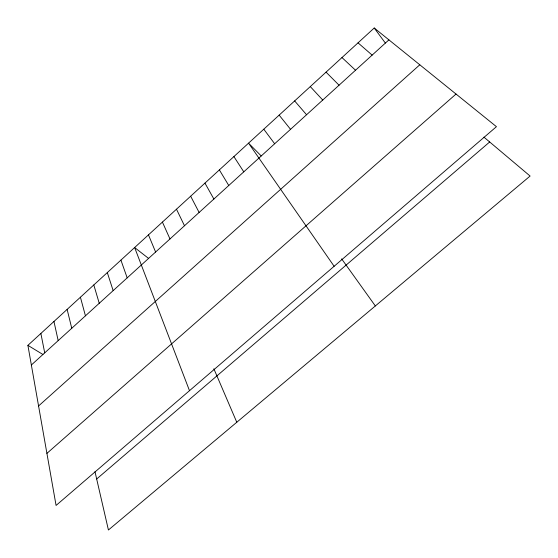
<?xml version="1.0" encoding="UTF-8"?>
<svg xmlns="http://www.w3.org/2000/svg" width="558" height="558" viewBox="0 0 558 558"><rect width="100%" height="100%" fill="white"/><g stroke="black" fill="none" stroke-linecap="round" stroke-linejoin="round"><path stroke-width="0.84" d="M27.9 345.346L374.23 28.005L496.446 126.673L56.072 505.443L27.9 345.346L42.889 354.463M31.36 365.009L388.919 39.862M38.565 405.966L419.797 64.791M46.907 453.375L456.032 94.051M96.674 479.008L489.68 141.976M148.547 258.389L134.638 247.543L189.497 390.684M483.932 137.135L530.1 176.049L108.426 529.995L94.986 471.691M358.034 42.847L372.144 55.109M341.977 57.558L355.523 70.224M326.06 72.142L339.055 85.2M261.2 155.94L248.554 143.162L334.13 266.278M310.29 86.595L322.74 100.042M294.652 100.921L306.565 114.746M279.153 115.122L290.544 129.317M263.788 129.205L274.662 143.762M374.23 28.005L385.348 43.043M341.636 258.863L375.346 305.951M233.9 156.589L243.776 171.843M219.364 169.911L228.766 185.493M204.953 183.115L213.881 199.032M190.655 196.214L199.122 212.452M176.481 209.208L184.489 225.753M162.42 222.091L169.981 238.95M213.867 368.789L236.787 422.253M148.47 234.869L155.598 252.028M120.919 260.119L127.182 277.87M107.31 272.583L113.155 290.627M93.807 284.957L99.24 303.28M80.415 297.226L85.437 315.828M67.127 309.404L71.752 328.271M53.952 321.478L58.178 340.617M40.873 333.461L44.717 352.858"/></g></svg>
